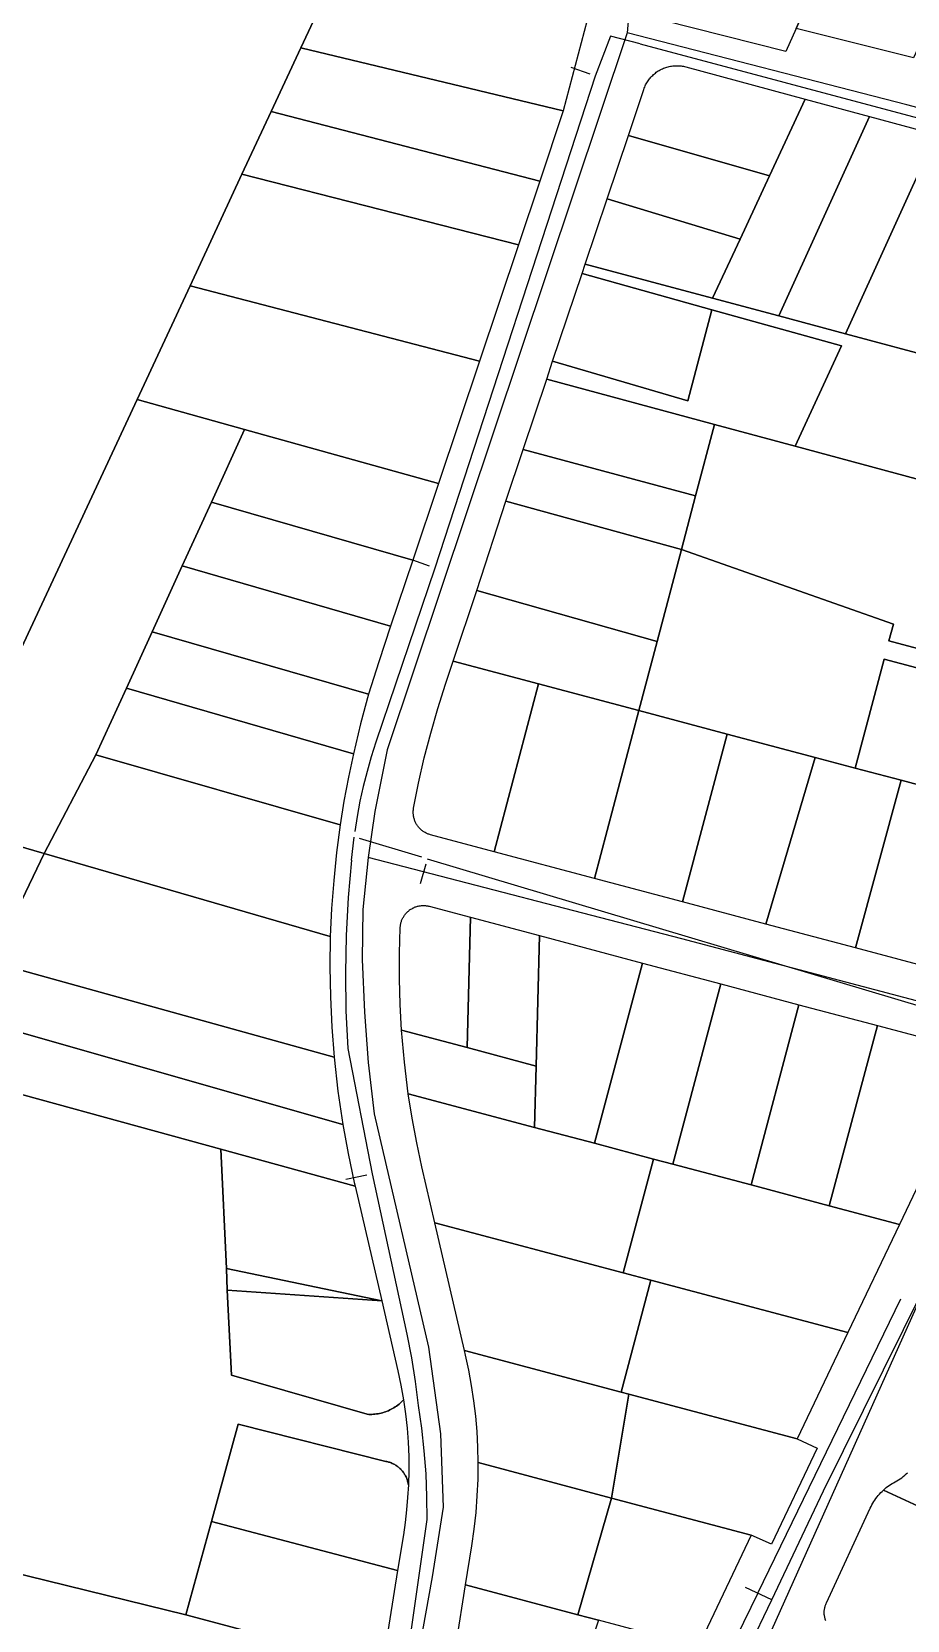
# Model space of a CAD drawing. Extents: x 1876309 to 1899261, y 443723 to 466661.
# Drawn here: x 1880661 to 1881417, y 453279 to 454651 of the extents above; entities that cross this region are included whole.
import ezdxf

# ---------------------------------------------------------------- set-up
doc = ezdxf.new("R2010")
doc.units = 0
doc.header["$MEASUREMENT"] = 0
for name, color, linetype in [('Parcels', 31, 'Continuous'), ('Roads', 7, 'Continuous'), ('Waterlines', 5, 'Continuous')]:
    doc.layers.add(name, color=color, linetype=linetype)

msp = doc.modelspace()

# ---------------------------------------------------------------- linework, layer by layer
at = {"layer": 'Parcels'}
for points in [[(1880636.2, 455411.4), (1880676.6, 455421.5), (1881000, 455501.3), (1881164.3, 455540.4), (1881223.5, 455414.4), (1881216.3, 455347.7), (1881161.3, 455232.6), (1881097.3, 455248.8), (1881094.2, 455213.5), (1881085.7, 455152.5), (1881076.6, 455086.3), (1881068.4, 455027.7), (1881046.8, 454979.1), (1881022.4, 454925.1), (1880999.8, 454874.9), (1880978.5, 454819.7), (1880936.7, 454730), (1880893.4, 454637), (1880867.7, 454582), (1880842.5, 454527.8), (1880797.6, 454431.5), (1880751.9, 454333.4), (1880581.3, 453967.4)], [(1881470.7, 453746.9), (1881410.5, 453620.7), (1881410.5, 453620.7), (1881349.9, 453636.8), (1881391.4, 453792.6), (1881457.8, 453774.9)], [(1880580.7, 453752.6), (1880824.2, 453685.6), (1880829, 453582.5), (1880829, 453582.5), (1880829.8, 453563.8), (1880833.3, 453490.5), (1880950.7, 453456.7), (1880952.1, 453456.6), (1880953.4, 453456.6), (1880954.7, 453456.6), (1880956.1, 453456.7), (1880957.4, 453456.8), (1880958.8, 453457), (1880960.1, 453457.2), (1880961.4, 453457.4), (1880962.7, 453457.7), (1880964, 453458), (1880965.3, 453458.4), (1880966.6, 453458.9), (1880967.8, 453459.3), (1880969.1, 453459.8), (1880970.3, 453460.4), (1880971.5, 453461), (1880972.6, 453461.7), (1880973.8, 453462.3), (1880974.9, 453463.1), (1880976, 453463.8), (1880977.1, 453464.6), (1880978.2, 453465.5), (1880979.2, 453466.3), (1880980.2, 453467.3), (1880981.1, 453468.2), (1880982, 453469.2), (1880983.8, 453457), (1880985.1, 453444.8), (1880986, 453432.5), (1880986.5, 453420.3), (1880986.6, 453408), (1880986.3, 453395.7), (1880986.1, 453396.5), (1880986, 453397.3), (1880985.8, 453398.1), (1880985.6, 453398.9), (1880985.4, 453399.6), (1880985.1, 453400.4), (1880984.8, 453401.2), (1880984.5, 453401.9), (1880984.2, 453402.7), (1880983.8, 453403.4), (1880983.5, 453404.1), (1880983, 453404.8), (1880982.6, 453405.5), (1880982.2, 453406.2), (1880981.7, 453406.8), (1880981.2, 453407.5), (1880980.7, 453408.1), (1880980.1, 453408.7), (1880979.6, 453409.3), (1880979, 453409.9), (1880978.4, 453410.4), (1880977.7, 453410.9), (1880977.1, 453411.4), (1880976.5, 453411.9), (1880975.8, 453412.4), (1880975.1, 453412.8), (1880974.4, 453413.2), (1880973.7, 453413.6), (1880973, 453414), (1880972.2, 453414.3), (1880971.5, 453414.6), (1880970.7, 453414.9), (1880969.9, 453415.2), (1880969.2, 453415.4), (1880968.4, 453415.6), (1880967.6, 453415.8), (1880966.8, 453415.9), (1880839.3, 453448.2), (1880816.2, 453364.2), (1880794, 453283.3), (1880605.1, 453329.8)], [(1881482.7, 453351.5), (1881396.8, 453391.2), (1881396.8, 453391.2), (1881397.9, 453392.3), (1881399.1, 453393.3), (1881400.3, 453394.2), (1881401.6, 453395.1), (1881402.8, 453396), (1881404.1, 453396.8), (1881405.4, 453397.6), (1881406.8, 453398.4), (1881408.2, 453399.2), (1881409.7, 453400), (1881411.1, 453401), (1881412.5, 453401.9), (1881413.8, 453402.9), (1881415.1, 453404), (1881416.4, 453405.1), (1881417.6, 453406.2)], [(1881346.9, 453278.3), (1881346.6, 453278.9), (1881346.4, 453279.6), (1881346.2, 453280.2), (1881346.1, 453280.9), (1881345.9, 453281.6), (1881345.8, 453282.3), (1881345.7, 453283), (1881345.6, 453283.6), (1881345.6, 453284.3), (1881345.6, 453285), (1881345.6, 453285.7), (1881345.6, 453286.4), (1881345.6, 453287.1), (1881345.7, 453287.8), (1881345.8, 453288.5), (1881345.9, 453289.2), (1881346, 453289.8), (1881346.2, 453290.5), (1881346.4, 453291.2), (1881346.6, 453291.8), (1881346.8, 453292.5), (1881347.1, 453293.1), (1881347.4, 453293.8), (1881385.3, 453375.5), (1881386, 453377), (1881386.7, 453378.4), (1881387.5, 453379.8), (1881388.4, 453381.2), (1881389.3, 453382.6), (1881390.2, 453383.9), (1881391.2, 453385.3), (1881392.2, 453386.5), (1881393.3, 453387.8), (1881394.4, 453389), (1881395.6, 453390.1), (1881396.8, 453391.2), (1881482.7, 453351.5)]]:
    msp.add_lwpolyline(points, dxfattribs=at)
for points in [[(1881220.8, 454808.9), (1881367.1, 454769.3), (1881396.2, 454831), (1881434.7, 454821.2), (1881504.5, 454803.4), (1881422.6, 454628.3), (1881321.2, 454653.8), (1881369.7, 454761.9), (1881220.1, 454801.7), (1881220.8, 454808.9)], [(1881321.2, 454653.8), (1881312.3, 454633.8), (1881206.3, 454660.8), (1881220.1, 454801.7), (1881369.7, 454761.9), (1881321.2, 454653.8)], [(1880893.4, 454637), (1880936.7, 454730), (1881146, 454680.8), (1881120.1, 454582.7), (1880893.4, 454637)], [(1880893.4, 454637), (1881120.1, 454582.7), (1881099.7, 454522), (1880867.7, 454582), (1880893.4, 454637)], [(1881176.3, 454561.3), (1881189.6, 454601.2), (1881190, 454602.2), (1881190.4, 454603.1), (1881190.8, 454604.1), (1881191.2, 454605), (1881191.7, 454605.9), (1881192.2, 454606.8), (1881192.7, 454607.7), (1881193.3, 454608.5), (1881193.9, 454609.4), (1881194.5, 454610.2), (1881195.2, 454611), (1881195.8, 454611.8), (1881196.6, 454612.5), (1881197.3, 454613.3), (1881198, 454614), (1881198.8, 454614.6), (1881199.6, 454615.3), (1881200.4, 454615.9), (1881201.3, 454616.5), (1881202.1, 454617.1), (1881203, 454617.6), (1881203.9, 454618.1), (1881204.8, 454618.6), (1881205.8, 454619), (1881206.7, 454619.4), (1881207.7, 454619.8), (1881208.7, 454620.1), (1881209.6, 454620.4), (1881210.6, 454620.7), (1881211.6, 454620.9), (1881212.6, 454621.1), (1881213.7, 454621.3), (1881214.7, 454621.5), (1881215.7, 454621.6), (1881216.7, 454621.6), (1881217.8, 454621.6), (1881218.8, 454621.6), (1881219.8, 454621.6), (1881220.9, 454621.5), (1881221.9, 454621.4), (1881222.9, 454621.3), (1881223.9, 454621.1), (1881224.9, 454620.9), (1881225.9, 454620.6), (1881329, 454592.8), (1881298.2, 454526.4), (1881176.3, 454561.3)], [(1880842.5, 454527.8), (1880867.7, 454582), (1881099.7, 454522), (1881081.3, 454467), (1880842.5, 454527.8)], [(1881249.1, 454420.8), (1881272.9, 454471.9), (1881298.2, 454526.4), (1881329, 454592.8), (1881384.6, 454577.8), (1881306.2, 454405.5), (1881249.1, 454420.8)], [(1881442.2, 454562.2), (1881364, 454390.1), (1881306.2, 454405.5), (1881384.6, 454577.8), (1881442.2, 454562.2)], [(1881157.9, 454506.5), (1881176.3, 454561.3), (1881298.2, 454526.4), (1881272.9, 454471.9), (1881157.9, 454506.5)], [(1881442.2, 454562.2), (1881529.6, 454538.6), (1881450.1, 454367), (1881364, 454390.1), (1881442.2, 454562.2)], [(1880797.6, 454431.5), (1880842.5, 454527.8), (1881081.3, 454467), (1881047.6, 454366.5), (1880797.6, 454431.5)], [(1881139.1, 454450.2), (1881157.9, 454506.5), (1881272.9, 454471.9), (1881249.1, 454420.8), (1881139.1, 454450.2)], [(1881136.3, 454442.1), (1881139.1, 454450.2), (1881249.1, 454420.8), (1881306.2, 454405.5), (1881364, 454390.1), (1881450.1, 454367), (1881538.4, 454343.5), (1881529.2, 454323.5), (1881493.2, 454246.2), (1881320.3, 454292.9), (1881360.4, 454379.5), (1881248.3, 454410.8), (1881136.3, 454442.1)], [(1880844.8, 454307.5), (1880751.9, 454333.4), (1880797.6, 454431.5), (1881047.6, 454366.5), (1881012.2, 454260.7), (1880844.8, 454307.5)], [(1881248.3, 454410.8), (1881227.7, 454332.1), (1881110.9, 454366.3), (1881136.3, 454442.1), (1881248.3, 454410.8)], [(1881105.8, 454350.8), (1881110.9, 454366.3), (1881227.7, 454332.1), (1881248.3, 454410.8), (1881360.4, 454379.5), (1881320.3, 454292.9), (1881250.6, 454311.7), (1881105.8, 454350.8)], [(1881085.4, 454290.1), (1881105.8, 454350.8), (1881250.6, 454311.7), (1881234.3, 454250), (1881085.4, 454290.1)], [(1880716.2, 454026.2), (1880671.7, 453941.1), (1880581.3, 453967.4), (1880751.9, 454333.4), (1880844.8, 454307.5), (1880816.1, 454244.7), (1880790.9, 454189.6), (1880764.8, 454132.5), (1880742.6, 454084), (1880716.2, 454026.2)], [(1881320.3, 454292.9), (1881493.2, 454246.2), (1881488.3, 454235.5), (1881445, 454142.1), (1881634.7, 454091.6), (1881622.6, 454065.9), (1881401.4, 454124.7), (1881405.3, 454139.2), (1881222.1, 454203.6), (1881234.3, 454250), (1881250.6, 454311.7), (1881320.3, 454292.9)], [(1880816.1, 454244.7), (1880844.8, 454307.5), (1881012.2, 454260.7), (1880990, 454194.4), (1880816.1, 454244.7)], [(1881234.3, 454250), (1881222.1, 454203.6), (1881070.5, 454245.6), (1881085.4, 454290.1), (1881234.3, 454250)], [(1880790.9, 454189.6), (1880816.1, 454244.7), (1880990, 454194.4), (1880970.8, 454137.4), (1880790.9, 454189.6)], [(1881070.5, 454245.6), (1881222.1, 454203.6), (1881201.1, 454124.2), (1881045.4, 454168.3), (1881070.5, 454245.6)], [(1881261.8, 454044.3), (1881185.4, 454064.6), (1881201.1, 454124.2), (1881222.1, 454203.6), (1881405.3, 454139.2), (1881401.4, 454124.7), (1881622.6, 454065.9), (1881609.5, 454038.7), (1881538.4, 454071.6), (1881397.3, 454109.1), (1881372.2, 454014.9), (1881337.7, 454024.1), (1881261.8, 454044.3)], [(1880764.8, 454132.5), (1880790.9, 454189.6), (1880970.8, 454137.4), (1880960.6, 454106.8), (1880951.9, 454078.7), (1880764.8, 454132.5)], [(1881185.4, 454064.6), (1881098.8, 454087.6), (1881025, 454107.3), (1881045.4, 454168.3), (1881201.1, 454124.2), (1881185.4, 454064.6)], [(1880742.6, 454084), (1880764.8, 454132.5), (1880951.9, 454078.7), (1880944.9, 454053.1), (1880938.7, 454027.2), (1880742.6, 454084)], [(1881025, 454107.3), (1881098.8, 454087.6), (1881060.5, 453942.6), (1881005.3, 453957.3), (1881004.7, 453957.5), (1881004, 453957.7), (1881003.4, 453957.9), (1881002.7, 453958.2), (1881002.1, 453958.5), (1881001.5, 453958.8), (1881000.8, 453959.1), (1881000.2, 453959.4), (1880999.7, 453959.8), (1880999.1, 453960.2), (1880998.5, 453960.6), (1880998, 453961), (1880997.4, 453961.5), (1880996.9, 453961.9), (1880996.4, 453962.4), (1880995.9, 453962.9), (1880995.5, 453963.4), (1880995, 453963.9), (1880994.6, 453964.5), (1880994.2, 453965), (1880993.8, 453965.6), (1880993.4, 453966.2), (1880993.1, 453966.8), (1880992.7, 453967.4), (1880992.4, 453968), (1880992.1, 453968.6), (1880991.9, 453969.3), (1880991.6, 453969.9), (1880991.4, 453970.6), (1880991.2, 453971.3), (1880991, 453971.9), (1880990.9, 453972.6), (1880990.8, 453973.3), (1880990.7, 453974), (1880990.6, 453974.7), (1880990.5, 453975.4), (1880990.5, 453976), (1880990.5, 453976.7), (1880990.5, 453977.4), (1880990.5, 453978.1), (1880990.6, 453978.8), (1880990.7, 453979.5), (1880990.8, 453980.2), (1880995.1, 454002), (1881000, 454023.6), (1881005.5, 454045.1), (1881011.6, 454066.4), (1881018.4, 454087.5), (1881025, 454107.3)], [(1881411.9, 454004.4), (1881372.2, 454014.9), (1881397.3, 454109.1), (1881538.4, 454071.6), (1881609.5, 454038.7), (1881572.3, 453961.7), (1881488.1, 453984.1), (1881411.9, 454004.4)], [(1880716.2, 454026.2), (1880742.6, 454084), (1880938.7, 454027.2), (1880934.4, 454006.9), (1880930.6, 453986.4), (1880927.4, 453965.9), (1880716.2, 454026.2)], [(1881185.4, 454064.6), (1881147.1, 453919.6), (1881060.5, 453942.6), (1881098.8, 454087.6), (1881185.4, 454064.6)], [(1881147.1, 453919.6), (1881185.4, 454064.6), (1881261.8, 454044.3), (1881223, 453899.4), (1881147.1, 453919.6)], [(1881261.8, 454044.3), (1881337.7, 454024.1), (1881295.2, 453880.2), (1881223, 453899.4), (1881261.8, 454044.3)], [(1880918.8, 453869.4), (1880671.7, 453941.1), (1880716.2, 454026.2), (1880927.4, 453965.9), (1880924.2, 453941.9), (1880921.7, 453917.8), (1880919.9, 453893.6), (1880918.8, 453869.4)], [(1881295.2, 453880.2), (1881337.7, 454024.1), (1881372.2, 454014.9), (1881411.9, 454004.4), (1881372.4, 453859.7), (1881295.2, 453880.2)], [(1881411.9, 454004.4), (1881488.1, 453984.1), (1881448, 453839.6), (1881372.4, 453859.7), (1881411.9, 454004.4)], [(1880183.2, 453204.3), (1880581.3, 453967.4), (1880671.7, 453941.1), (1880626.4, 453847.2), (1880603.6, 453800.1), (1880580.7, 453752.6), (1880437.3, 453455.7), (1880412.6, 453404.4), (1880679.5, 453205), (1880756.4, 453147.6), (1880796.6, 453136), (1880792.1, 453116), (1880765.7, 452999.9), (1880744.7, 452918.9), (1880183.2, 453204.3)], [(1880918.8, 453869.4), (1880918.5, 453843.3), (1880918.9, 453817.2), (1880920.1, 453791.1), (1880922.2, 453765.1), (1880626.4, 453847.2), (1880671.7, 453941.1), (1880918.8, 453869.4)], [(1880980.4, 453788.4), (1880979.1, 453810.6), (1880978.5, 453832.7), (1880978.5, 453854.9), (1880979.2, 453877), (1880979.2, 453877.7), (1880979.3, 453878.4), (1880979.4, 453879.1), (1880979.5, 453879.8), (1880979.6, 453880.4), (1880979.8, 453881.1), (1880980, 453881.8), (1880980.2, 453882.4), (1880980.4, 453883.1), (1880980.7, 453883.7), (1880980.9, 453884.3), (1880981.2, 453885), (1880981.5, 453885.6), (1880981.9, 453886.2), (1880982.2, 453886.8), (1880982.6, 453887.3), (1880983, 453887.9), (1880983.4, 453888.4), (1880983.8, 453889), (1880984.3, 453889.5), (1880984.8, 453890), (1880985.2, 453890.5), (1880985.7, 453891), (1880986.3, 453891.4), (1880986.8, 453891.9), (1880987.3, 453892.3), (1880987.9, 453892.7), (1880988.5, 453893), (1880989.1, 453893.4), (1880989.7, 453893.7), (1880990.3, 453894.1), (1880990.9, 453894.3), (1880991.5, 453894.6), (1880992.2, 453894.9), (1880992.8, 453895.1), (1880993.5, 453895.3), (1880994.1, 453895.5), (1880994.8, 453895.7), (1880995.5, 453895.8), (1880996.1, 453895.9), (1880996.8, 453896), (1880997.5, 453896.1), (1880998.2, 453896.1), (1880998.9, 453896.1), (1880999.6, 453896.1), (1881000.3, 453896.1), (1881000.9, 453896.1), (1881001.6, 453896), (1881002.3, 453895.9), (1881003, 453895.8), (1881003.7, 453895.6), (1881004.3, 453895.5), (1881039.8, 453886), (1881037, 453773.4), (1880980.4, 453788.4)], [(1881039.8, 453886), (1881099.4, 453870.2), (1881096.6, 453757.5), (1881037, 453773.4), (1881039.8, 453886)], [(1881188.4, 453846.5), (1881147, 453690.8), (1881095.3, 453704.5), (1881096.6, 453757.5), (1881099.4, 453870.2), (1881188.4, 453846.5)], [(1880929.7, 453706.9), (1880603.6, 453800.1), (1880626.4, 453847.2), (1880922.2, 453765.1), (1880925.4, 453735.9), (1880929.7, 453706.9)], [(1881147, 453690.8), (1881188.4, 453846.5), (1881256.1, 453828.5), (1881214.7, 453672.8), (1881197.9, 453677.2), (1881147, 453690.8)], [(1881282.3, 453654.8), (1881214.7, 453672.8), (1881256.1, 453828.5), (1881323.7, 453810.5), (1881282.3, 453654.8)], [(1880929.7, 453706.9), (1880934.2, 453681.9), (1880939.5, 453657), (1880940.3, 453653.6), (1880824.2, 453685.6), (1880580.7, 453752.6), (1880603.6, 453800.1), (1880929.7, 453706.9)], [(1881349.9, 453636.8), (1881282.3, 453654.8), (1881323.7, 453810.5), (1881391.4, 453792.6), (1881349.9, 453636.8)], [(1880980.4, 453788.4), (1881037, 453773.4), (1881096.6, 453757.5), (1881095.3, 453704.5), (1880986.2, 453733.5), (1880982.8, 453760.9), (1880980.4, 453788.4)], [(1881197.9, 453677.2), (1881171.7, 453578.9), (1881009.2, 453622.1), (1880998, 453670.4), (1880993.5, 453691.3), (1880989.6, 453712.4), (1880986.2, 453733.5), (1881095.3, 453704.5), (1881147, 453690.8), (1881197.9, 453677.2)], [(1880829, 453582.5), (1880824.2, 453685.6), (1880940.3, 453653.6), (1880963.2, 453554.7), (1880829, 453582.5)], [(1881171.7, 453578.9), (1881197.9, 453677.2), (1881214.7, 453672.8), (1881282.3, 453654.8), (1881349.9, 453636.8), (1881410.5, 453620.7), (1881365.9, 453527.2), (1881195.7, 453572.5), (1881171.7, 453578.9)], [(1881009.2, 453622.1), (1881171.7, 453578.9), (1881195.7, 453572.5), (1881170, 453475.9), (1881034.7, 453511.8), (1881009.2, 453622.1)], [(1880829.8, 453563.8), (1880829, 453582.5), (1880963.2, 453554.7), (1880829.8, 453563.8)], [(1881176.8, 453474), (1881170, 453475.9), (1881195.7, 453572.5), (1881365.9, 453527.2), (1881322.1, 453435.4), (1881176.8, 453474)], [(1880829.8, 453563.8), (1880963.2, 453554.7), (1880977.1, 453494.3), (1880979.8, 453481.8), (1880982, 453469.2), (1880981.1, 453468.2), (1880980.2, 453467.3), (1880979.2, 453466.3), (1880978.2, 453465.5), (1880977.1, 453464.6), (1880976, 453463.8), (1880974.9, 453463.1), (1880973.8, 453462.3), (1880972.6, 453461.7), (1880971.5, 453461), (1880970.3, 453460.4), (1880969.1, 453459.8), (1880967.8, 453459.3), (1880966.6, 453458.9), (1880965.3, 453458.4), (1880964, 453458), (1880962.7, 453457.7), (1880961.4, 453457.4), (1880960.1, 453457.2), (1880958.8, 453457), (1880957.4, 453456.8), (1880956.1, 453456.7), (1880954.7, 453456.6), (1880953.4, 453456.6), (1880952.1, 453456.6), (1880950.7, 453456.7), (1880833.3, 453490.5), (1880829.8, 453563.8)], [(1881176.8, 453474), (1881161.7, 453384.3), (1881046.6, 453415), (1881046.3, 453428.3), (1881045.6, 453441.7), (1881044.4, 453455), (1881042.8, 453468.3), (1881040.8, 453481.5), (1881038.4, 453494.7), (1881035.6, 453507.8), (1881034.7, 453511.8), (1881170, 453475.9), (1881176.8, 453474)], [(1881282.5, 453352.2), (1881161.7, 453384.3), (1881176.8, 453474), (1881322.1, 453435.4), (1881339.4, 453427.4), (1881300.1, 453344.5), (1881282.5, 453352.2)], [(1880949.2, 453147.5), (1880679.5, 453205), (1880412.6, 453404.4), (1880437.3, 453455.7), (1880605.1, 453329.8), (1880794, 453283.3), (1880963.6, 453238.1), (1880949.2, 453147.5)], [(1880976.9, 453321.6), (1880816.2, 453364.2), (1880839.3, 453448.2), (1880966.8, 453415.9), (1880967.6, 453415.8), (1880968.4, 453415.6), (1880969.2, 453415.4), (1880969.9, 453415.2), (1880970.7, 453414.9), (1880971.5, 453414.6), (1880972.2, 453414.3), (1880973, 453414), (1880973.7, 453413.6), (1880974.4, 453413.2), (1880975.1, 453412.8), (1880975.8, 453412.4), (1880976.5, 453411.9), (1880977.1, 453411.4), (1880977.7, 453410.9), (1880978.4, 453410.4), (1880979, 453409.9), (1880979.6, 453409.3), (1880980.1, 453408.7), (1880980.7, 453408.1), (1880981.2, 453407.5), (1880981.7, 453406.8), (1880982.2, 453406.2), (1880982.6, 453405.5), (1880983, 453404.8), (1880983.5, 453404.1), (1880983.8, 453403.4), (1880984.2, 453402.7), (1880984.5, 453401.9), (1880984.8, 453401.2), (1880985.1, 453400.4), (1880985.4, 453399.6), (1880985.6, 453398.9), (1880985.8, 453398.1), (1880986, 453397.3), (1880986.1, 453396.5), (1880986.3, 453395.7), (1880985.6, 453384.9), (1880984.7, 453374.1), (1880983.4, 453363.3), (1880981.9, 453352.6), (1880976.9, 453321.6)], [(1881132.5, 453283.5), (1881035.6, 453309.3), (1881041, 453343.1), (1881043.1, 453357.4), (1881044.7, 453371.7), (1881045.8, 453386.1), (1881046.5, 453400.5), (1881046.6, 453415), (1881161.7, 453384.3), (1881132.5, 453283.5)], [(1881161.7, 453384.3), (1881282.5, 453352.2), (1881236.5, 453255.8), (1881150.6, 453278.7), (1881132.5, 453283.5), (1881161.7, 453384.3)], [(1880816.2, 453364.2), (1880976.9, 453321.6), (1880963.6, 453238.1), (1880794, 453283.3), (1880816.2, 453364.2)], [(1881132.5, 453283.5), (1881150.6, 453278.7), (1881119.4, 453183.9), (1881020, 453210.4), (1881035.6, 453309.3), (1881132.5, 453283.5)]]:
    msp.add_lwpolyline(points, close=True, dxfattribs=at)
at = {"layer": 'Roads'}
msp.add_line((1881530.9, 453785.8), (1881296.3, 453261.8), dxfattribs=at)
for points in [[(1881226.3, 455196.2), (1881205.4, 455000), (1881175.4, 454650.1)], [(1881175.4, 454650.1), (1880967.9, 454030.6), (1880957.4, 453977.4), (1880951.6, 453937.6)], [(1881835.4, 454511.3), (1881769.9, 454529.1), (1881629.5, 454564.8), (1881609.9, 454536.8), (1881416.9, 454587.7), (1881175.4, 454650.1)], [(1880951.6, 453937.6), (1880946.9, 453892.7), (1880946.3, 453849.4), (1880948.2, 453804.1), (1880951.5, 453760.7), (1880956.8, 453716.3), (1881003.5, 453514.6), (1881014.1, 453439.8), (1881016.2, 453376.5), (1881006.7, 453316.4), (1880990.6, 453226.7), (1880949.5, 452980), (1880952.7, 452932.9), (1880972, 452881.4), (1880997.8, 452840.7), (1881024.8, 452807.6)], [(1881530.9, 453785.8), (1881222.4, 453867.3), (1880951.6, 453937.6)]]:
    msp.add_lwpolyline(points, dxfattribs=at)
at = {"layer": 'Waterlines', "color": 5}
for points in [[(1881161, 454647.2), (1881147.6, 454612.7)], [(1881186.4, 454640.4), (1881161, 454647.2)], [(1881186.4, 454640.4), (1881683.1, 454508.2)], [(1881147.6, 454612.7), (1881009.1, 454187.7)], [(1881143.2, 454614.3), (1881126.9, 454620)], [(1881009.1, 454187.7), (1880958.2, 454037.2), (1880954.1, 454024.6), (1880950.5, 454011.9), (1880947.3, 453999.1), (1880944.4, 453986.2), (1880942, 453973.2), (1880940, 453960.1)], [(1881004.6, 454189.3), (1880990, 454194.5)], [(1880937.1, 453935.4), (1880939.4, 453955.3)], [(1880997.9, 453937.8), (1880943.9, 453954)], [(1880937.1, 453935.4), (1880934.2, 453903), (1880932.4, 453870.4), (1880931.8, 453837.8), (1880932.3, 453805.3), (1880933.8, 453772.7), (1880954.9, 453664.3)], [(1881001.2, 453932), (1880996.5, 453914.9)], [(1881002.5, 453936.5), (1881484.3, 453792.6)], [(1880950.3, 453663.3), (1880932.1, 453659.5)], [(1880954.9, 453664.3), (1880984.8, 453525.9), (1880988.8, 453505.5), (1880992.1, 453485), (1880994.7, 453464.4)], [(1881288.1, 453302.1), (1881411.7, 453556.5)], [(1881300.2, 453296.3), (1881345, 453390.6), (1881431.2, 453564.7)], [(1880994.7, 453464.4), (1880997.5, 453444.8), (1880999.7, 453425.1), (1881001.2, 453405.3), (1881002, 453385.5), (1881002.2, 453365.7), (1880983.6, 453234.8)], [(1881300.2, 453296.3), (1881277.5, 453307.1)], [(1881288.1, 453302.1), (1881269.8, 453264.5)], [(1881279.9, 453253.7), (1881300.2, 453296.3)]]:
    msp.add_lwpolyline(points, dxfattribs=at)

doc.saveas('drawing.dxf')
